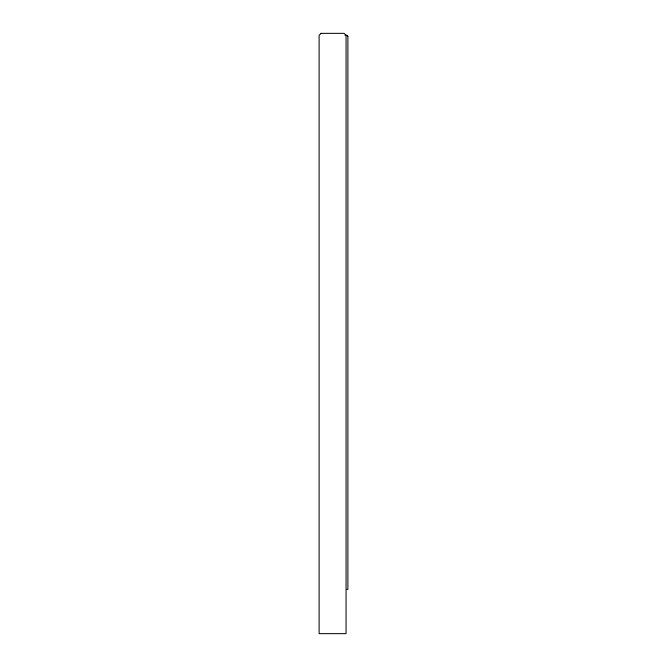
<?xml version="1.0" encoding="UTF-8"?>
<svg xmlns="http://www.w3.org/2000/svg" width="667" height="667" viewBox="0 0 667 667"><rect width="100%" height="100%" fill="white"/><g stroke="black" fill="none" stroke-linecap="round" stroke-linejoin="round"><path stroke-width="1" d="M344.997 35.276L346.923 35.276L347.882 36.443L347.882 589.395L346.923 589.395M346.923 35.276L347.882 36.46M321.077 33.35L319.118 35.276L319.118 633.65L346.056 633.65L346.056 35.276L344.097 33.35L321.077 33.35"/></g></svg>
